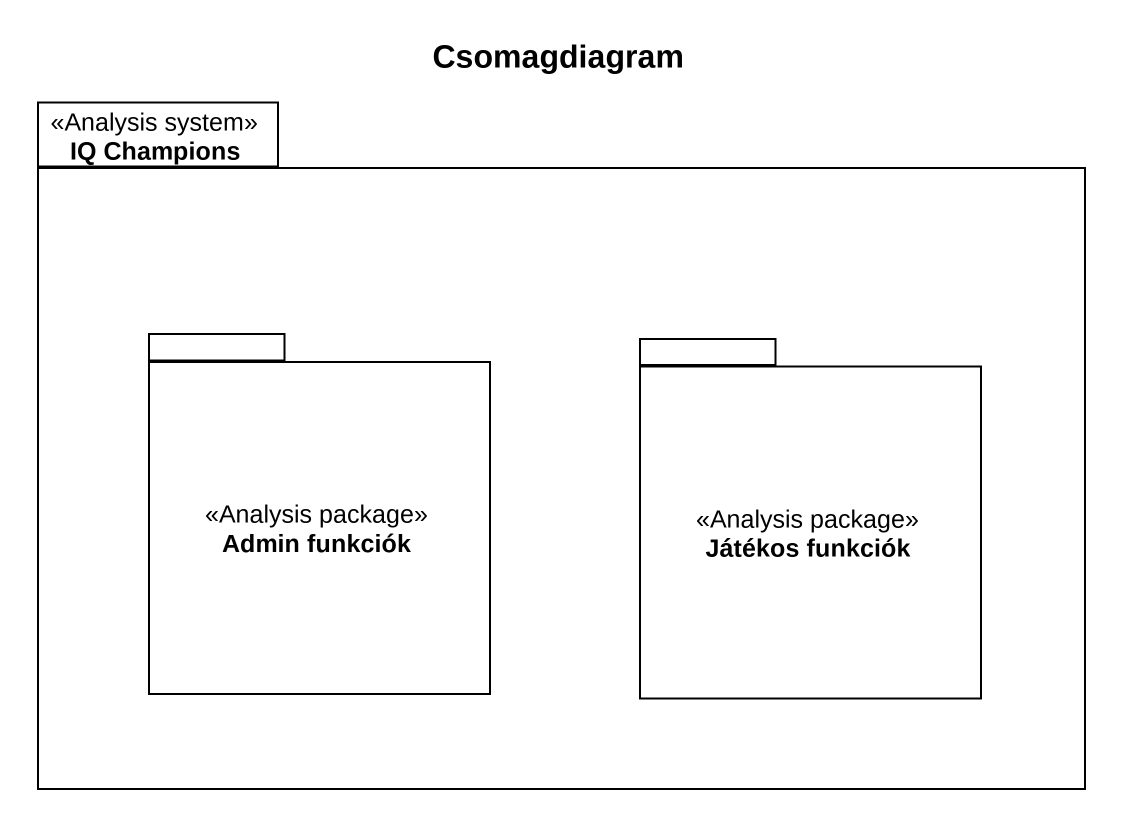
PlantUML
@startuml
title Csomagdiagram
package "IQ Champions" as IQ_Champions <<Analysis system>> {
  package "Admin funkciók" as Admin_funkciók <<Analysis package>> {
  }
  package "Játékos funkciók" as Játékos_funkciók <<Analysis package>> {
  }
}
@enduml
